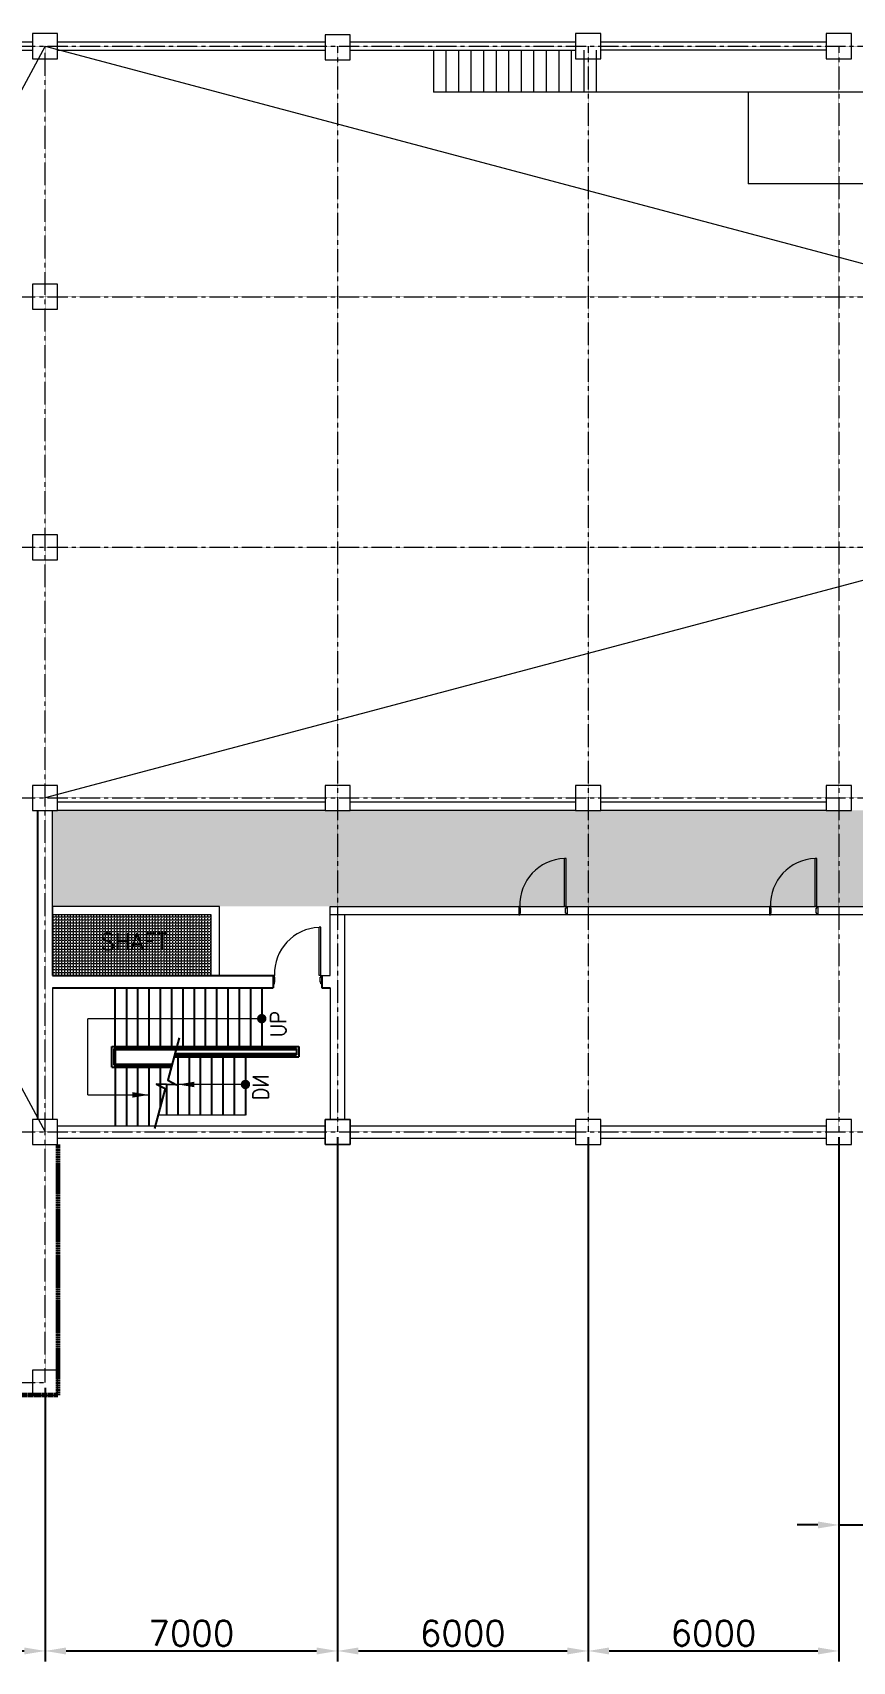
# Model space of a CAD drawing. Extents: x -59767 to 1106559, y -1290 to 1129522.
# Drawn here: x 42258 to 61883, y 392965 to 431968 of the extents above; entities that cross this region are included whole.
import ezdxf

# ---------------------------------------------------------------- set-up
doc = ezdxf.new("R2010")
doc.units = 0
doc.linetypes.add('CENTER', pattern=[2, 1.25, -0.25, 0.25, -0.25])
doc.linetypes.add('HIDDEN', pattern=[0.375, 0.25, -0.125])
doc.layers.get('0').update_dxf_attribs({"linetype": 'CONTINUOUS', "lineweight": 9})
doc.layers.get('Defpoints').update_dxf_attribs({"linetype": 'CONTINUOUS', "lineweight": 9})
doc.layers.add('1', color=2, linetype='CONTINUOUS')
for name, color, linetype, lineweight in [('COLUMN', 2, 'CONTINUOUS', 9), ('DRY WALL', 254, 'HIDDEN', 9), ('TEXT', 3, 'CONTINUOUS', 9), ('WALL', 7, 'CONTINUOUS', 9), ('WALL_200', 3, 'CONTINUOUS', 9), ('WALL_300', 7, 'CONTINUOUS', 9), ('중간선', 5, 'CONTINUOUS', 9), ('중심선', 1, 'CENTER', 9), ('치수선', 6, 'CONTINUOUS', 9)]:
    doc.layers.add(name, color=color, linetype=linetype, lineweight=lineweight)
doc.styles.add('ROMANS', font='romans.shx', dxfattribs={"bigfont": 'whgtxt.shx'})
doc.styles.get("Standard").update_dxf_attribs({"font": 'romans.shx', "bigfont": 'whtgtxt.shx'})
doc.dimstyles.new('ISO-25', dxfattribs={"dimscale": 200, "dimtxt": 3, "dimasz": 2.5, "dimexe": 1.25, "dimexo": 0.625, "dimtad": 1, "dimdec": 0, "dimdsep": 46, "dimtxsty": 'Standard', "dimcen": 2.5, "dimadec": 0, "dimazin": 0, "dimtp": 0.1, "dimtm": 0.1, "dimtfac": 0.6, "dimtdec": 0, "dimtmove": 0, "dimatfit": 3, "dimfxl": 1, "dimtvp": 1, "dimtolj": 1, "dimarcsym": 0})

# ---------------------------------------------------------------- blocks, each defined once
blk = doc.blocks.new('column600')
at = {"layer": 'COLUMN', "linetype": 'Continuous'}
blk.add_lwpolyline([(-300, -300), (300, -300), (300, 300), (-300, 300)], close=True, dxfattribs=at)
blk = doc.blocks.new('*D237')
at = {"layer": 'Defpoints', "color": 0}
for p in [(35558, 405343), (42558, 399643), (42558, 393215)]:
    blk.add_point(p, dxfattribs=at)
at = {"layer": '치수선', "color": 0, "lineweight": -2}
for p, q in [((35558, 405218), (35558, 392965)), ((42558, 399518), (42558, 392965)), ((36058, 393215), (42058, 393215))]:
    blk.add_line(p, q, dxfattribs=at)
at = {"layer": '치수선', "color": 0}
for points in [[(36058, 393298), (36058, 393131), (35558, 393215)], [(42058, 393131), (42058, 393298), (42558, 393215)]]:
    blk.add_solid(points, dxfattribs=at)
at = {"layer": '치수선', "color": 0, "insert": (39058, 393640), "char_height": 600, "attachment_point": 5}
blk.add_mtext('\\A1;7000', dxfattribs=at)
blk = doc.blocks.new('*D238')
at = {"layer": 'Defpoints', "color": 0}
for p in [(49558, 405643), (42558, 399643), (49558, 393215)]:
    blk.add_point(p, dxfattribs=at)
at = {"layer": '치수선', "color": 0, "lineweight": -2}
for p, q in [((49558, 405518), (49558, 392965)), ((42558, 399518), (42558, 392965)), ((43058, 393215), (49058, 393215))]:
    blk.add_line(p, q, dxfattribs=at)
at = {"layer": '치수선', "color": 0}
for points in [[(43058, 393298), (43058, 393131), (42558, 393215)], [(49058, 393131), (49058, 393298), (49558, 393215)]]:
    blk.add_solid(points, dxfattribs=at)
at = {"layer": '치수선', "color": 0, "insert": (46058, 393640), "char_height": 600, "attachment_point": 5}
blk.add_mtext('\\A1;7000', dxfattribs=at)
blk = doc.blocks.new('*D239')
at = {"layer": 'Defpoints', "color": 0}
for p in [(49558, 405643), (55558, 405643), (55558, 393215)]:
    blk.add_point(p, dxfattribs=at)
at = {"layer": '치수선', "color": 0, "lineweight": -2}
for p, q in [((49558, 405518), (49558, 392965)), ((55558, 405518), (55558, 392965)), ((50058, 393215), (55058, 393215))]:
    blk.add_line(p, q, dxfattribs=at)
at = {"layer": '치수선', "color": 0}
for points in [[(50058, 393298), (50058, 393131), (49558, 393215)], [(55058, 393131), (55058, 393298), (55558, 393215)]]:
    blk.add_solid(points, dxfattribs=at)
at = {"layer": '치수선', "color": 0, "insert": (52558, 393640), "char_height": 600, "attachment_point": 5}
blk.add_mtext('\\A1;6000', dxfattribs=at)
blk = doc.blocks.new('*D240')
at = {"layer": 'Defpoints', "color": 0}
for p in [(55558, 405643), (61558, 405643), (61558, 393215)]:
    blk.add_point(p, dxfattribs=at)
at = {"layer": '치수선', "color": 0, "lineweight": -2}
for p, q in [((55558, 405518), (55558, 392965)), ((61558, 405518), (61558, 392965)), ((56058, 393215), (61058, 393215))]:
    blk.add_line(p, q, dxfattribs=at)
at = {"layer": '치수선', "color": 0}
for points in [[(56058, 393298), (56058, 393131), (55558, 393215)], [(61058, 393131), (61058, 393298), (61558, 393215)]]:
    blk.add_solid(points, dxfattribs=at)
at = {"layer": '치수선', "color": 0, "insert": (58558, 393640), "char_height": 600, "attachment_point": 5}
blk.add_mtext('\\A1;6000', dxfattribs=at)
blk = doc.blocks.new('*D248')
at = {"layer": 'Defpoints', "color": 0}
for p in [(61558, 405643), (62208, 405643), (62208, 396232)]:
    blk.add_point(p, dxfattribs=at)
at = {"layer": '치수선', "color": 0, "lineweight": -2}
for p, q in [((61558, 405518), (61558, 395982)), ((62208, 405518), (62208, 395982)), ((61058, 396232), (60558, 396232)), ((61558, 396232), (62208, 396232)), ((62708, 396232), (64970, 396232))]:
    blk.add_line(p, q, dxfattribs=at)
at = {"layer": '치수선', "color": 0}
for points in [[(61058, 396148), (61058, 396315), (61558, 396232)], [(62708, 396315), (62708, 396148), (62208, 396232)]]:
    blk.add_solid(points, dxfattribs=at)
at = {"layer": '치수선', "color": 0, "insert": (64089, 396657), "char_height": 600, "attachment_point": 5}
blk.add_mtext('\\A1;650', dxfattribs=at)
blk = doc.blocks.new('ARR')
blk.add_solid([(3, -0.5), (3, 0.5), (0, 0)])

msp = doc.modelspace()

# ---------------------------------------------------------------- hatches: boundary and pattern name
at = {"layer": '중간선', "transparency": 33554585}
h = msp.add_hatch(dxfattribs=at)
h.set_pattern_fill('DOTS', color=6, scale=100)
h.set_pattern_definition([(0, (-153659.02, 0), (79.375, 158.75), [0, -158.75])])
h.paths.add_polyline_path([(62206.8, 437492.8), (147155.5, 437492.8), (147155.5, 431342.8), (135156.3, 431342.8), (135155.8, 408342.9), (110306.8, 408342.9), (110306.8, 413342.8), (42731.8, 413342.8), (42731.8, 411042.9), (107706.8, 411042.9), (107706.8, 405943.1), (137455.8, 405943.1), (137455.8, 425942.8), (149156.8, 425942.8), (149156.8, 437492.8), (154558.2, 437492.8), (154558.2, 439992.8), (140556.3, 439992.8), (140556.3, 447592.8), (140556.8, 447592.8), (140556.8, 458268.2), (152605.7, 458268.2), (152607, 460992.8), (134958.2, 460992.8), (134958.2, 458267.7), (138156.7, 458267.7), (138156.7, 453992.8), (138156.7, 449230.7), (138156.7, 449192.8), (138156.7, 439992.8), (62200.3, 439993.6)])
at = {"layer": '중간선'}
h = msp.add_hatch(dxfattribs=at)
h.set_pattern_fill('ANGLE', color=1, scale=10)
h.set_pattern_definition([(0, (1.36, 165197.99), (0, 69.85), [50.8, -19.05]), (90, (1.36, 165197.99), (-69.85, 4e-15), [50.8, -19.05])])
h.paths.add_polyline_path([(46534.6, 410842.9), (42734.6, 410842.9), (42734.6, 409392.8), (46534.6, 409392.8)])

# ---------------------------------------------------------------- linework, layer by layer
at = {"layer": '1', "linetype": 'Continuous'}
for p, q in [((42383.2, 405941.5), (42383.2, 413342.8)), ((42733.2, 409392.8), (48020.2, 409392.8)), ((48020.2, 409392.8), (48020.2, 409092.8, -3)), ((49183.2, 409392.8), (49183.2, 409092.8, -3)), ((42733.2, 409092.8), (48020.2, 409092.8)), ((49183.2, 409092.8), (49383.2, 409092.8))]:
    msp.add_line(p, q, dxfattribs=at)
at = {"layer": '1'}
for p, q in [((44233.2, 407617.8), (44233.2, 409092.8)), ((44503.2, 409092.8), (44503.2, 407617.8)), ((44773.2, 409092.8), (44773.2, 407617.8)), ((45043.2, 409092.8), (45043.2, 407617.8)), ((45313.2, 409092.8), (45313.2, 407617.8)), ((45583.2, 409092.8), (45583.2, 407617.8)), ((45853.2, 409092.8), (45853.2, 407617.8)), ((46123.2, 409092.8), (46123.2, 407617.8)), ((46393.2, 409092.8), (46393.2, 407617.8)), ((46663.2, 409092.8), (46663.2, 407617.8)), ((46933.2, 409092.8), (46933.2, 407617.8)), ((47203.2, 409092.8), (47203.2, 407617.8)), ((47473.2, 409092.8), (47473.2, 407617.8)), ((47743.2, 409092.8), (47743.2, 407617.8)), ((44158.2, 407192.8), (44158.2, 407692.8)), ((44158.2, 407692.8), (48628.2, 407692.8)), ((44208.2, 407242.8), (44208.2, 407642.8)), ((44208.2, 407642.8), (48578.2, 407642.8)), ((44233.2, 407617.8), (48553.2, 407617.8)), ((44233.2, 407617.8), (44233.2, 405792.8)), ((48578.2, 407642.8), (48578.2, 407492.8)), ((48628.2, 407692.8), (48628.2, 407442.8)), ((44208.2, 407242.8), (45592.7, 407242.8)), ((44233.2, 407267.8), (45599.4, 407267.8)), ((44503.2, 407267.8), (44503.2, 405792.8)), ((44773.2, 407267.8), (44773.2, 405792.8)), ((45043.2, 407267.8), (45043.2, 405792.8)), ((45313.2, 407267.8), (45313.2, 406241.3)), ((45646.3, 407442.8), (48628.2, 407442.8)), ((45659.7, 407492.8), (48578.2, 407492.8)), ((45666.4, 407517.8), (48553.2, 407517.8)), ((45733.2, 407517.8), (45733.2, 406042.8)), ((46003.2, 407517.8), (46003.2, 406042.8)), ((46273.2, 407517.8), (46273.2, 406042.8)), ((46543.2, 407517.8), (46543.2, 406042.8)), ((46813.2, 407517.8), (46813.2, 406042.8)), ((47083.2, 407517.8), (47083.2, 406042.8)), ((47353.2, 407517.8), (47353.2, 406042.8)), ((44158.2, 407192.8), (45579.3, 407192.8)), ((45463.2, 406780.3), (45463.2, 406042.8))]:
    msp.add_line(p, q, dxfattribs=at)
msp.add_lwpolyline([(45767.9, 407896.9), (45495.6, 406880.6), (45703.4, 406770.3), (45463.2, 406780.3), (45222.9, 406790.4), (45430.8, 406680.1), (45174.6, 405724.2)], dxfattribs=at)
at = {"layer": 'DRY WALL', "linetype": 'HIDDEN', "lineweight": 9, "ltscale": 0.5}
msp.add_lwpolyline([(49383.2, 411042.9), (82853.8, 411042.9), (82853.8, 410842.9), (49383.2, 410842.9)], close=True, dxfattribs=at)
at = {"layer": 'WALL', "color": 0, "lineweight": 9}
for p, q in [((51852.2, 431542.8), (51852.2, 430542.8)), ((52152.2, 431542.8), (52152.2, 430542.8)), ((52452.2, 431542.8), (52452.2, 430542.8)), ((52752.2, 431542.8), (52752.2, 430542.8)), ((53052.2, 431542.8), (53052.2, 430542.8)), ((53352.2, 431542.8), (53352.2, 430542.8)), ((53652.2, 431542.8), (53652.2, 430542.8)), ((53952.2, 431542.8), (53952.2, 430542.8)), ((54252.2, 431542.8), (54252.2, 430542.8)), ((54552.2, 431542.8), (54552.2, 430542.8)), ((54852.2, 431542.8), (54852.2, 430542.8)), ((55152.2, 431542.8), (55152.2, 430542.8)), ((55452.2, 431542.8), (55452.2, 430542.8)), ((55752.2, 431542.8), (55752.2, 430542.8)), ((64883.3, 430542.8), (51852.2, 430542.8))]:
    msp.add_line(p, q, dxfattribs=at)
at = {"layer": 'WALL'}
for p in [(59389.7, 430542.8), (63789.7, 428342.8)]:
    msp.add_line(p, (59389.7, 428342.8), dxfattribs=at)
at = {"layer": 'WALL', "color": 0}
for p, q in [((54990.2, 411042.9), (54990.2, 412192.9)), ((55030.2, 412192.9), (54990.2, 412192.9)), ((55030.2, 411042.9), (55030.2, 412192.9)), ((60990.2, 411042.9), (60990.2, 412192.9)), ((61030.2, 412192.9), (60990.2, 412192.9)), ((61030.2, 411042.9), (61030.2, 412192.9)), ((53895.2, 411022.9), (53895.2, 410862.9)), ((55030.2, 411042.9), (54990.2, 411042.9)), ((55058.2, 411022.9), (55058.2, 410862.9)), ((59895.2, 411022.9), (59895.2, 410862.9)), ((61030.2, 411042.9), (60990.2, 411042.9)), ((61058.2, 411022.9), (61058.2, 410862.9)), ((49115.2, 409392.8), (49115.2, 410542.8)), ((49155.2, 410542.8), (49115.2, 410542.8)), ((49155.2, 409392.8), (49155.2, 410542.8)), ((48020.2, 409372.8), (48020.2, 409212.8)), ((49155.2, 409392.8), (49115.2, 409392.8)), ((49183.2, 409372.8), (49183.2, 409212.8))]:
    msp.add_line(p, q, dxfattribs=at)
at = {"layer": 'WALL', "color": 0, "ltscale": 0.5}
for p, q in [((43583.2, 406530.3), (43583.2, 408355.3)), ((47743.2, 408355.3, -1), (43583.2, 408355.3)), ((43583.2, 406530.3), (45043.2, 406530.3)), ((47353.2, 406780.3), (45733.2, 406780.3)), ((47353.2, 406042.8), (45260, 406042.8))]:
    msp.add_line(p, q, dxfattribs=at)
at = {"layer": 'WALL', "color": 0, "linetype": 'HIDDEN', "lineweight": 60}
for p, q in [((42859.2, 405342.8), (42859.2, 399342.8)), ((42859.2, 399342.8), (28259.2, 399342.8))]:
    msp.add_line(p, q, dxfattribs=at)
at = {"layer": 'WALL', "color": 0}
for points in [[(53895.2, 411042.9), (53895.2, 410842.9), (53923.2, 410842.9), (53923.2, 410882.9), (53935.2, 410882.9), (53935.2, 411002.9), (53923.2, 411002.9), (53923.2, 411042.9)], [(55058.2, 411042.9), (55058.2, 410842.9), (55030.2, 410842.9), (55030.2, 410882.9), (55018.2, 410882.9), (55018.2, 411002.9), (55030.2, 411002.9), (55030.2, 411042.9)], [(59895.2, 411042.9), (59895.2, 410842.9), (59923.2, 410842.9), (59923.2, 410882.9), (59935.2, 410882.9), (59935.2, 411002.9), (59923.2, 411002.9), (59923.2, 411042.9)], [(61058.2, 411042.9), (61058.2, 410842.9), (61030.2, 410842.9), (61030.2, 410882.9), (61018.2, 410882.9), (61018.2, 411002.9), (61030.2, 411002.9), (61030.2, 411042.9)], [(48020.2, 409392.8), (48020.2, 409192.8), (48048.2, 409192.8), (48048.2, 409232.8), (48060.2, 409232.8), (48060.2, 409352.8), (48048.2, 409352.8), (48048.2, 409392.8)], [(49183.2, 409392.8), (49183.2, 409192.8), (49155.2, 409192.8), (49155.2, 409232.8), (49143.2, 409232.8), (49143.2, 409352.8), (49155.2, 409352.8), (49155.2, 409392.8)]]:
    msp.add_lwpolyline(points, close=True, dxfattribs=at)
at = {"layer": 'WALL', "const_width": 112.5}
for points in [[(47743.2, 408299.1, -1), (47743.2, 408411.6, -1)], [(47353.2, 406724.1, -1), (47353.2, 406836.6, -1)]]:
    msp.add_lwpolyline(points, format="xyb", close=True, dxfattribs=at)
at = {"layer": 'WALL', "color": 0}
for centre in [(55036.1, 411079.5), (61036.1, 411079.5), (49161.1, 409429.5)]:
    msp.add_arc(centre, 1113.6, 92.36526, 181.88666, dxfattribs=at)
at = {"layer": 'WALL_200', "ltscale": 0.5}
for p, q in [((35857.7, 431742.8), (42258.2, 431742.8)), ((35857.7, 431542.8), (42258.2, 431542.8)), ((42858.2, 431742.8), (49258.2, 431742.8)), ((42858.2, 431542.8), (49258.2, 431542.8)), ((49858.2, 431742.8), (55258.2, 431742.8)), ((49858.2, 431542.8), (55258.2, 431542.8)), ((55858.2, 431742.8), (61258.2, 431742.8)), ((61258.2, 431542.8), (55858.2, 431542.8)), ((49258.2, 413542.8), (42858.2, 413542.8)), ((55258.2, 413542.8), (49858.2, 413542.8)), ((61258.2, 413542.8), (55858.2, 413542.8)), ((49258.2, 413342.8), (42858.2, 413342.8)), ((55258.2, 413342.8), (49858.2, 413342.8)), ((61258.2, 413342.8), (55858.2, 413342.8))]:
    msp.add_line(p, q, dxfattribs=at)
at = {"layer": 'WALL_300', "linetype": 'Continuous', "lineweight": 9}
for p, q in [((42858.2, 405792.8), (49258.2, 405792.8)), ((49858.2, 405792.8), (55258.2, 405792.8)), ((55858.2, 405792.8), (61258.2, 405792.8)), ((42858.2, 405492.8), (49258.2, 405492.8)), ((49858.2, 405492.8), (55258.2, 405492.8)), ((55858.2, 405492.8), (61258.2, 405492.8))]:
    msp.add_line(p, q, dxfattribs=at)
at = {"layer": '중간선'}
for p, q in [((28557.7, 431642.8), (42558.2, 405642.8)), ((42558.2, 431642.8), (28557.7, 405642.8)), ((110208.2, 431642.8), (42558.2, 413642.8)), ((42558.2, 431642.8), (110208.2, 413642.8))]:
    msp.add_line(p, q, dxfattribs=at)
at = {"layer": '중간선', "color": 2}
for p, q in [((42733.2, 409392.8), (42733.2, 413342.8)), ((49383.2, 409392.8), (49383.2, 411042.9)), ((49733.2, 405942.5), (49733.2, 410842.9)), ((49183.2, 409392.8), (49383.2, 409392.8)), ((42733.2, 409092.8), (42733.2, 405942.8)), ((49383.2, 409092.8), (49383.2, 405942.5))]:
    msp.add_line(p, q, dxfattribs=at)
for points in [[(46733.2, 411042.9), (42733.2, 411042.9), (42733.2, 409392.8), (46733.2, 409392.8)], [(46533.2, 410842.9), (42733.2, 410842.9), (42733.2, 409392.8), (46533.2, 409392.8)]]:
    msp.add_lwpolyline(points, close=True, dxfattribs=at)
at = {"layer": '중심선'}
for p, q in [((28557.7, 431642.8), (154858.2, 431642.8)), ((42558.2, 399642.8), (42558.2, 431642.8)), ((49558.2, 431642.8), (49558.2, 405642.8)), ((55558.2, 431642.8), (55558.2, 405642.8)), ((61558.2, 431642.8), (61558.2, 405642.8)), ((28557.7, 425642.8), (154858.2, 425642.8)), ((28557.7, 419642.8), (154858.2, 419642.8)), ((28557.7, 413642.8), (154858.2, 413642.8)), ((28557.7, 405642.8), (154858.2, 405642.8)), ((28557.7, 399642.8), (42558.2, 399642.8))]:
    msp.add_line(p, q, dxfattribs=at)

# ---------------------------------------------------------------- block references
at = {"layer": 'COLUMN', "linetype": 'Continuous'}
for p in [(42558.2, 431642.8), (49558.2, 431617.8), (49558.2, 431617.8), (55558.2, 431642.8), (61558.2, 431642.8), (42558.2, 425642.8), (42558.2, 419642.8), (42558.2, 413642.8), (49558.2, 413642.8), (55558.2, 413642.8), (61558.2, 413642.8), (42558.2, 405642.8), (49558.2, 405642.5), (55558.2, 405642.5), (61558.2, 405642.5), (42558.2, 399642.8)]:
    msp.add_blockref('column600', p, dxfattribs=at)
at = {"layer": 'COLUMN', "linetype": 'Continuous', "xscale": -1, "rotation": 270}
msp.add_blockref('column600', (49558.2, 405642.5), dxfattribs=at)
at = {"layer": 'WALL', "yscale": 133.333333333343, "rotation": 180}
for p, xscale, zscale in [((45733.2, 406780.3), -133.333333333343, 133.3333333333333), ((45043.2, 406530.3), 133.333333333343, 133.333333333343)]:
    msp.add_blockref('ARR', p, dxfattribs=dict(at, xscale=xscale, zscale=zscale))

# ---------------------------------------------------------------- texts
at = {"color": 0, "ltscale": 0.5, "style": 'ROMANS', "width": 0.9}
msp.add_text('UP', height=375, rotation=90, dxfattribs=at).set_placement((48325.7, 407912.9))
at = {"color": 0, "ltscale": 0.5, "style": 'ROMANS', "text_generation_flag": 2, "width": 0.9}
msp.add_text('DN', height=375, rotation=270, dxfattribs=at).set_placement((47533.8, 406398.8))
at = {"layer": 'TEXT', "lineweight": 9}
msp.add_text('SHAFT', height=400, dxfattribs=at).set_placement((43886.9, 410001.6))

# ---------------------------------------------------------------- dimensions: what is measured, and where the dimension line sits
at = {"layer": '치수선'}
for base, p1, p2, picture, middle in [((49558.2, 393214.7), (42558.2, 399642.8), (49558.2, 405642.8), '*D238', (46058.2, 393639.7)), ((55558.2, 393214.7), (49558.2, 405642.8), (55558.2, 405642.8), '*D239', (52558.2, 393639.7)), ((61558.2, 393214.7), (55558.2, 405642.8), (61558.2, 405642.8), '*D240', (58558.2, 393639.7)), ((62208.2, 396231.8), (61558.2, 405642.8), (62208.2, 405642.8), '*D248', (64089.2, 396656.8)), ((42558.2, 393214.7), (35558.2, 405342.8), (42558.2, 399642.8), '*D237', (39058.2, 393639.7))]:
    dim = msp.add_linear_dim(base=base, p1=p1, p2=p2, dimstyle='ISO-25', dxfattribs=at)
    dim.commit()
    dim.dimension.update_dxf_attribs({"geometry": picture, "text_midpoint": middle})

doc.saveas('drawing.dxf')
